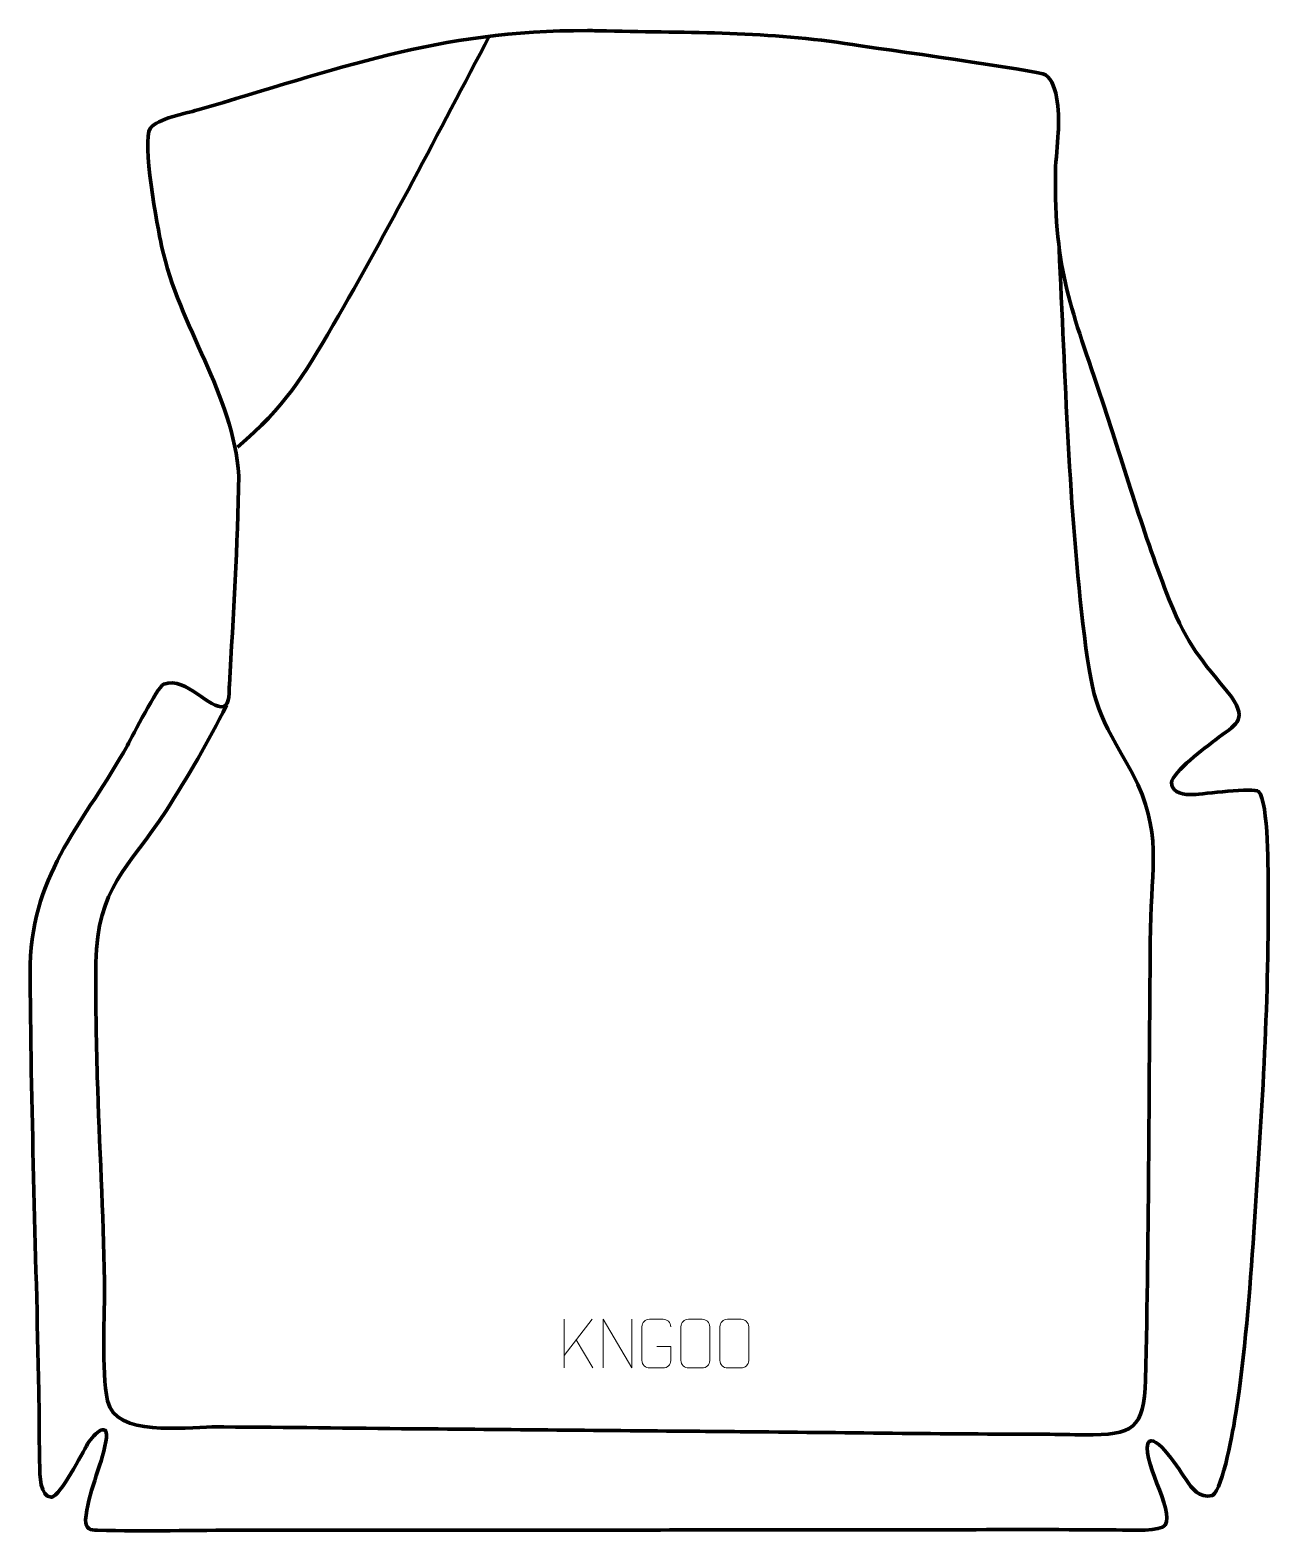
# Model space of a CAD drawing. Header units: millimetres. Extents: x 1271 to 1907, y 139 to 910.
import ezdxf

# ---------------------------------------------------------------- set-up
doc = ezdxf.new("R2010")
doc.units = ezdxf.units.MM
doc.header["$MEASUREMENT"] = 0
doc.layers.add('layer 2', color=7, linetype='Continuous')
doc.layers.add('layer 3', color=7, linetype='Continuous')

msp = doc.modelspace()

# ---------------------------------------------------------------- linework, layer by layer
at = {"layer": 'layer 2', "color": 142, "lineweight": 158}
for points, knots in [([(1506.987, 907.3468), (1480.6835, 857.5955), (1454.9706, 807.5579), (1426.7414, 758.8531), (1426.7414, 758.8531), (1410.6899, 731.2176), (1402.2048, 717.5612), (1377.6478, 696.0553)], [0, 0, 0, 0, 0.33333333, 0.33333333, 0.33333333, 0.33333333, 1, 1, 1, 1]), ([(1799.263, 798.072), (1802.52, 732.1098), (1804.211, 664.8116), (1812.2588, 599.2843), (1812.2588, 599.2843), (1816.6771, 563.6622), (1819.3329, 559.1752), (1837.0492, 528.563), (1837.0492, 528.563), (1852.519, 498.2947), (1846.602, 480.894), (1846.2009, 449.0341), (1846.2009, 449.0341), (1845.2902, 371.9468), (1845.5951, 294.4838), (1843.6385, 217.4607), (1843.6385, 217.4607), (1842.9975, 192.2284), (1837.2373, 189.0725), (1812.4314, 189.1597), (1812.4314, 189.1597), (1805.5942, 189.1838), (1798.7617, 189.4306), (1791.9212, 189.4599), (1791.9212, 189.4599), (1739.8305, 189.539), (1687.7382, 190.3113), (1635.6497, 190.7856), (1635.6497, 190.7856), (1627.7299, 190.8558), (1619.8101, 190.9261), (1611.8904, 190.9964), (1611.8904, 190.9964), (1561.8708, 191.4403), (1511.8514, 191.884), (1461.8318, 192.3279), (1461.8318, 192.3279), (1429.4005, 192.6186), (1396.8542, 193.2266), (1364.4352, 193.1932), (1364.4352, 193.1932), (1350.5264, 193.1789), (1314.7873, 187.9636), (1310.8611, 206.6269), (1310.8611, 206.6269), (1307.5808, 222.2192), (1309.5077, 250.9632), (1309.2456, 268.0891), (1309.2456, 268.0891), (1308.7105, 303.0569), (1306.6604, 337.9941), (1305.6071, 372.9506), (1305.6071, 372.9506), (1305.0346, 392.4856), (1304.7143, 411.9839), (1304.9275, 431.528), (1304.9275, 431.528), (1305.3758, 470.124), (1321.5835, 479.8355), (1340.8804, 509.4652), (1340.8804, 509.4652), (1352.3072, 527.0105), (1362.5713, 544.9524), (1371.9536, 563.6694)], [0, 0, 0, 0, 0.05882353, 0.05882353, 0.05882353, 0.05882353, 0.11764706, 0.11764706, 0.11764706, 0.11764706, 0.17647059, 0.17647059, 0.17647059, 0.17647059, 0.23529412, 0.23529412, 0.23529412, 0.23529412, 0.29411765, 0.29411765, 0.29411765, 0.29411765, 0.35294118, 0.35294118, 0.35294118, 0.35294118, 0.41176471, 0.41176471, 0.41176471, 0.41176471, 0.47058824, 0.47058824, 0.47058824, 0.47058824, 0.52941176, 0.52941176, 0.52941176, 0.52941176, 0.58823529, 0.58823529, 0.58823529, 0.58823529, 0.64705882, 0.64705882, 0.64705882, 0.64705882, 0.70588235, 0.70588235, 0.70588235, 0.70588235, 0.76470588, 0.76470588, 0.76470588, 0.76470588, 0.82352941, 0.82352941, 0.82352941, 0.82352941, 0.88235294, 0.88235294, 0.88235294, 0.88235294, 1, 1, 1, 1])]:
    msp.add_open_spline(points, degree=3, knots=knots, dxfattribs=at)
at = {"layer": 'layer 2', "color": 142, "lineweight": 9}
for points in [[(1545.2294, 248.4492), (1545.2294, 248.4492), (1545.2294, 223.4965), (1545.2294, 223.4965)], [(1559.6051, 248.4492), (1559.6051, 248.4492), (1545.2294, 229.8101), (1545.2294, 229.8101)], [(1559.9304, 223.5922), (1559.9304, 223.5922), (1551.4603, 237.9054), (1551.4603, 237.9054)]]:
    msp.add_open_spline(points, degree=3, dxfattribs=at)
for points, knots in [([(1565.2521, 223.4965), (1565.2521, 223.4965), (1565.2521, 248.4493), (1565.2521, 248.4493), (1565.2521, 248.4493), (1565.2521, 248.4493), (1579.9064, 223.4965), (1579.9064, 223.4965), (1579.9064, 223.4965), (1579.9064, 223.4965), (1579.9064, 248.4493), (1579.9064, 248.4493)], [0, 0, 0, 0, 0.25, 0.25, 0.25, 0.25, 0.5, 0.5, 0.5, 0.5, 1, 1, 1, 1]), ([(1592.8334, 234.4819), (1592.8334, 234.4819), (1600.0013, 234.4819), (1600.0013, 234.4819), (1600.0013, 234.4819), (1600.0013, 234.4819), (1600.0013, 227.314), (1600.0013, 227.314), (1600.0013, 227.314), (1599.8616, 224.9907), (1598.1845, 223.5112), (1596.0368, 223.5004), (1596.0368, 223.5004), (1593.705, 223.5007), (1591.3731, 223.5007), (1589.0416, 223.5004), (1589.0416, 223.5004), (1587.1169, 223.395), (1585.1447, 225.2794), (1585.1559, 227.2966), (1585.1559, 227.2966), (1585.1563, 233.0665), (1585.1563, 238.836), (1585.1559, 244.6051), (1585.1559, 244.6051), (1585.1601, 246.7432), (1586.9069, 248.4623), (1589.059, 248.449), (1589.059, 248.449), (1591.3847, 248.449), (1593.7107, 248.449), (1596.0368, 248.449), (1596.0368, 248.449), (1597.9834, 248.4843), (1599.9747, 246.9929), (1600.0013, 244.5552)], [0, 0, 0, 0, 0.1, 0.1, 0.1, 0.1, 0.2, 0.2, 0.2, 0.2, 0.3, 0.3, 0.3, 0.3, 0.4, 0.4, 0.4, 0.4, 0.5, 0.5, 0.5, 0.5, 0.6, 0.6, 0.6, 0.6, 0.7, 0.7, 0.7, 0.7, 0.8, 0.8, 0.8, 0.8, 1, 1, 1, 1]), ([(1609.0584, 248.449), (1611.384, 248.449), (1613.71, 248.449), (1616.0361, 248.449), (1616.0361, 248.449), (1617.9826, 248.4845), (1619.974, 246.993), (1620.0006, 244.5554), (1620.0006, 244.5554), (1620.0002, 238.8087), (1620.0002, 233.0616), (1620.0006, 227.3141), (1620.0006, 227.3141), (1619.8609, 224.9908), (1618.1837, 223.5113), (1616.0361, 223.5005), (1616.0361, 223.5005), (1613.7043, 223.5009), (1611.3725, 223.5009), (1609.041, 223.5005), (1609.041, 223.5005), (1607.1161, 223.3951), (1605.144, 225.2795), (1605.1552, 227.2967), (1605.1552, 227.2967), (1605.1556, 233.0666), (1605.1556, 238.8361), (1605.1552, 244.6052), (1605.1552, 244.6052), (1605.1595, 246.7432), (1606.9061, 248.4625), (1609.0584, 248.449)], [0, 0, 0, 0, 0.11111111, 0.11111111, 0.11111111, 0.11111111, 0.22222222, 0.22222222, 0.22222222, 0.22222222, 0.33333333, 0.33333333, 0.33333333, 0.33333333, 0.44444444, 0.44444444, 0.44444444, 0.44444444, 0.55555556, 0.55555556, 0.55555556, 0.55555556, 0.66666667, 0.66666667, 0.66666667, 0.66666667, 0.77777778, 0.77777778, 0.77777778, 0.77777778, 1, 1, 1, 1]), ([(1629.0577, 248.449), (1631.3834, 248.449), (1633.7094, 248.449), (1636.0354, 248.449), (1636.0354, 248.449), (1637.982, 248.4845), (1639.9733, 246.993), (1640, 244.5554), (1640, 244.5554), (1639.9996, 238.8087), (1639.9996, 233.0616), (1640, 227.3141), (1640, 227.3141), (1639.8602, 224.9908), (1638.1831, 223.5113), (1636.0354, 223.5005), (1636.0354, 223.5005), (1633.7036, 223.5009), (1631.3718, 223.5009), (1629.0404, 223.5005), (1629.0404, 223.5005), (1627.1154, 223.3951), (1625.1434, 225.2795), (1625.1546, 227.2967), (1625.1546, 227.2967), (1625.1549, 233.0666), (1625.1549, 238.8361), (1625.1546, 244.6052), (1625.1546, 244.6052), (1625.1588, 246.7432), (1626.9054, 248.4625), (1629.0577, 248.449)], [0, 0, 0, 0, 0.11111111, 0.11111111, 0.11111111, 0.11111111, 0.22222222, 0.22222222, 0.22222222, 0.22222222, 0.33333333, 0.33333333, 0.33333333, 0.33333333, 0.44444444, 0.44444444, 0.44444444, 0.44444444, 0.55555556, 0.55555556, 0.55555556, 0.55555556, 0.66666667, 0.66666667, 0.66666667, 0.66666667, 0.77777778, 0.77777778, 0.77777778, 0.77777778, 1, 1, 1, 1])]:
    msp.add_open_spline(points, degree=3, knots=knots, dxfattribs=at)
at = {"layer": 'layer 3', "color": 242, "lineweight": 158}
msp.add_open_spline([(1567.0368, 909.743), (1610.134, 908.6819), (1650.3454, 909.6173), (1693.2672, 902.717), (1693.2672, 902.717), (1705.2282, 900.9015), (1789.2136, 889.2745), (1792.38, 887.1577), (1792.38, 887.1577), (1799.1495, 882.6319), (1799.3577, 865.1176), (1798.894, 857.6784), (1798.894, 857.6784), (1798.4737, 850.9374), (1797.6615, 844.3471), (1797.4061, 837.5669), (1797.4061, 837.5669), (1796.7723, 785.8662), (1805.7137, 767.0968), (1821.5571, 719.5391), (1821.5571, 719.5391), (1832.6464, 686.1067), (1842.9152, 650.3479), (1855.863, 617.7818), (1855.863, 617.7818), (1865.9931, 593.1476), (1871.4243, 587.9673), (1887.8698, 567.9339), (1887.8698, 567.9339), (1896.0656, 555.1151), (1889.9846, 554.0099), (1879.4309, 545.796), (1879.4309, 545.796), (1874.6148, 542.0477), (1857.4728, 529.3758), (1856.9461, 523.7554), (1856.9461, 523.7554), (1857.5254, 518.0294), (1863.5559, 517.7484), (1868.2637, 517.7841), (1868.2637, 517.7841), (1873.4026, 518.0264), (1899.1749, 521.5633), (1901.7252, 519.3936), (1901.7252, 519.3936), (1906.9377, 513.8098), (1906.5144, 476.8896), (1906.6107, 466.8919), (1906.6107, 466.8919), (1907.0203, 409.6081), (1903.0776, 350.3436), (1899.2351, 293.1187), (1899.2351, 293.1187), (1897.1525, 262.9904), (1894.7161, 229.9835), (1889.9955, 200.2516), (1889.9955, 200.2516), (1888.7697, 192.634), (1883.5747, 161.7338), (1877.9978, 158.0083), (1877.9978, 158.0083), (1871.0189, 156.6164), (1867.9322, 161.1232), (1864.2999, 166.3448), (1864.2999, 166.3448), (1862.22, 169.3649), (1848.3131, 191.7429), (1844.7584, 184.781), (1844.7584, 184.781), (1841.8757, 173.9131), (1861.2277, 146.276), (1852.3046, 141.7699), (1852.3046, 141.7699), (1847.4435, 139.3151), (1832.1191, 140.4101), (1825.7402, 140.4322), (1825.7402, 140.4322), (1769.048, 140.6284), (1712.3549, 140.3701), (1655.6625, 140.3451), (1655.6625, 140.3451), (1630.6418, 140.335), (1605.6211, 140.3249), (1580.6005, 140.3148), (1580.6005, 140.3148), (1513.8788, 140.2876), (1447.157, 140.2606), (1380.4353, 140.2336), (1380.4353, 140.2336), (1355.7109, 140.1885), (1330.2665, 139.533), (1305.6398, 140.1715), (1305.6398, 140.1715), (1301.9565, 140.267), (1299.863, 140.6002), (1299.5584, 145.5535), (1299.5584, 145.5535), (1300.5882, 158.4494), (1307.6292, 172.9493), (1309.9993, 185.7244), (1309.9993, 185.7244), (1312.096, 197.0259), (1304.0167, 190.189), (1300.6513, 184.4756), (1300.6513, 184.4756), (1297.793, 179.623), (1286.8391, 158.005), (1282.026, 157.1572), (1282.026, 157.1572), (1276.1413, 156.9058), (1276.1398, 169.1862), (1276.0262, 173.0835), (1276.0262, 173.0835), (1275.7003, 185.829), (1275.8246, 198.7959), (1275.5736, 211.6239), (1275.5736, 211.6239), (1274.1192, 284.462), (1271.4313, 357.7205), (1271.0723, 430.5177), (1271.0723, 430.5177), (1272.735, 479.0311), (1299.2031, 503.7178), (1321.0483, 542.9811), (1321.0483, 542.9811), (1323.954, 548.2779), (1336.1553, 572.4792), (1339.7273, 574.52), (1339.7273, 574.52), (1351.4709, 578.5183), (1363.6357, 561.0312), (1370.3751, 563.021), (1370.3751, 563.021), (1373.665, 563.9923), (1373.2066, 571.2701), (1373.3844, 574.1242), (1373.3844, 574.1242), (1375.519, 609.4946), (1377.5886, 645.9324), (1378.2916, 681.3264), (1378.2916, 681.3264), (1375.1908, 723.8728), (1347.7963, 757.4766), (1338.6311, 799.2175), (1338.6311, 799.2175), (1336.5806, 808.8367), (1328.1946, 853.2892), (1332.8199, 859.7266), (1332.8199, 859.7266), (1336.5408, 864.9052), (1350.8133, 867.3337), (1357.1397, 869.1673), (1357.1397, 869.1673), (1428.828, 889.9445), (1480.321, 910.1929), (1557.2217, 909.8902), (1557.2217, 909.8902), (1560.4974, 909.8773), (1563.7622, 909.8218), (1567.0368, 909.743)], degree=3, knots=[0, 0, 0, 0, 0.02439024, 0.02439024, 0.02439024, 0.02439024, 0.04878049, 0.04878049, 0.04878049, 0.04878049, 0.07317073, 0.07317073, 0.07317073, 0.07317073, 0.09756098, 0.09756098, 0.09756098, 0.09756098, 0.12195122, 0.12195122, 0.12195122, 0.12195122, 0.14634146, 0.14634146, 0.14634146, 0.14634146, 0.17073171, 0.17073171, 0.17073171, 0.17073171, 0.19512195, 0.19512195, 0.19512195, 0.19512195, 0.2195122, 0.2195122, 0.2195122, 0.2195122, 0.24390244, 0.24390244, 0.24390244, 0.24390244, 0.26829268, 0.26829268, 0.26829268, 0.26829268, 0.29268293, 0.29268293, 0.29268293, 0.29268293, 0.31707317, 0.31707317, 0.31707317, 0.31707317, 0.34146341, 0.34146341, 0.34146341, 0.34146341, 0.36585366, 0.36585366, 0.36585366, 0.36585366, 0.3902439, 0.3902439, 0.3902439, 0.3902439, 0.41463415, 0.41463415, 0.41463415, 0.41463415, 0.43902439, 0.43902439, 0.43902439, 0.43902439, 0.46341463, 0.46341463, 0.46341463, 0.46341463, 0.48780488, 0.48780488, 0.48780488, 0.48780488, 0.51219512, 0.51219512, 0.51219512, 0.51219512, 0.53658537, 0.53658537, 0.53658537, 0.53658537, 0.56097561, 0.56097561, 0.56097561, 0.56097561, 0.58536585, 0.58536585, 0.58536585, 0.58536585, 0.6097561, 0.6097561, 0.6097561, 0.6097561, 0.63414634, 0.63414634, 0.63414634, 0.63414634, 0.65853659, 0.65853659, 0.65853659, 0.65853659, 0.68292683, 0.68292683, 0.68292683, 0.68292683, 0.70731707, 0.70731707, 0.70731707, 0.70731707, 0.73170732, 0.73170732, 0.73170732, 0.73170732, 0.75609756, 0.75609756, 0.75609756, 0.75609756, 0.7804878, 0.7804878, 0.7804878, 0.7804878, 0.80487805, 0.80487805, 0.80487805, 0.80487805, 0.82926829, 0.82926829, 0.82926829, 0.82926829, 0.85365854, 0.85365854, 0.85365854, 0.85365854, 0.87804878, 0.87804878, 0.87804878, 0.87804878, 0.90243902, 0.90243902, 0.90243902, 0.90243902, 0.92682927, 0.92682927, 0.92682927, 0.92682927, 0.95121951, 0.95121951, 0.95121951, 0.95121951, 1, 1, 1, 1], dxfattribs=at)

doc.saveas('drawing.dxf')
